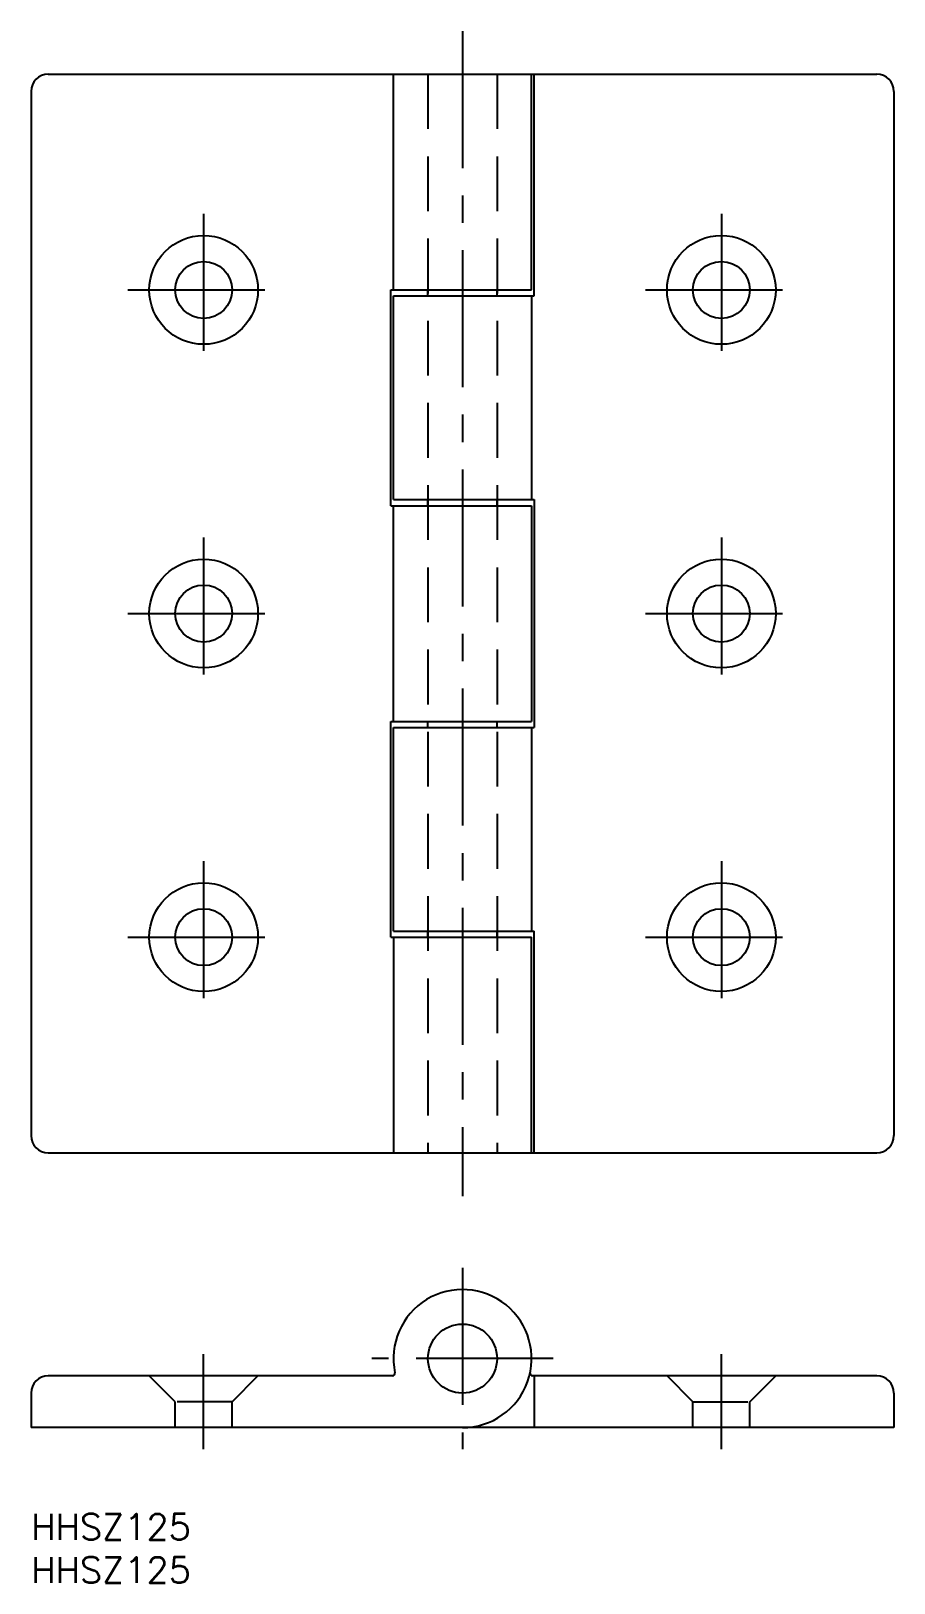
# Model space of a CAD drawing. Extents: x 0 to 100, y -8 to 172.
import ezdxf

# ---------------------------------------------------------------- set-up
doc = ezdxf.new("R2010")
doc.units = 0
doc.header["$LTSCALE"] = 0.5
doc.linetypes.add('CENTER', pattern=[50.8, 31.75, -6.35, 6.35, -6.35])
doc.linetypes.add('DASHED', pattern=[19.05, 12.7, -6.35])
for name, color, linetype in [('MSM_CENTER', 1, 'CENTER'), ('MSM_CONTINUOUS', 7, 'CONTINUOUS'), ('MSM_DASHED', 4, 'DASHED'), ('MSM_PART_NUMBER', 7, 'CONTINUOUS')]:
    doc.layers.add(name, color=color, linetype=linetype)
doc.styles.get("Standard").update_dxf_attribs({"font": 'txt.shx', "height": 3, "bigfont": 'bigfont.shx'})

# ---------------------------------------------------------------- blocks, each defined once
blk = doc.blocks.new('*U5')
at = {"layer": 'MSM_PART_NUMBER'}
blk.add_text('HHSZ125', height=3, dxfattribs=at).set_placement((0, -3))
blk = doc.blocks.new('*U6')
at = {"layer": 'MSM_PART_NUMBER'}
blk.add_text('HHSZ125', height=3, dxfattribs=at).set_placement((0, -8))

msp = doc.modelspace()

# ---------------------------------------------------------------- linework, layer by layer
at = {"layer": 'MSM_CENTER'}
for p, q in [((50, 171.83), (50, 36.83)), ((20, 150.63), (20, 133.03)), ((80, 150.63), (80, 133.03)), ((11.2, 141.83), (28.8, 141.83)), ((71.2, 141.83), (88.8, 141.83)), ((20, 113.13), (20, 95.53)), ((80, 113.13), (80, 95.53)), ((11.2, 104.33), (28.8, 104.33)), ((71.2, 104.33), (88.8, 104.33)), ((20, 75.63), (20, 58.03)), ((80, 75.63), (80, 58.03)), ((11.2, 66.83), (28.8, 66.83)), ((71.2, 66.83), (88.8, 66.83)), ((50, 28.5), (50, 7.5)), ((20, 7.5), (20, 18.5)), ((60.49, 18), (39.51, 18)), ((80, 7.5), (80, 18.5))]:
    msp.add_line(p, q, dxfattribs=at)
at = {"layer": 'MSM_CONTINUOUS'}
for p, q in [((2, 166.83), (98, 166.83)), ((42, 141.83), (42, 166.83)), ((58, 141.83), (58, 166.83)), ((58.3, 141.13), (58.3, 166.83)), ((0, 164.83), (0, 43.83)), ((100, 164.83), (100, 43.83)), ((41.7, 141.83), (58, 141.83)), ((41.7, 116.83), (41.7, 141.83)), ((42, 141.13), (58.3, 141.13)), ((42, 117.53), (42, 141.13)), ((46, 141.13), (46, 141.83)), ((54, 141.13), (54, 141.83)), ((58, 141.13), (58, 117.53)), ((42, 117.53), (58.3, 117.53)), ((46, 116.83), (46, 117.53)), ((54, 116.83), (54, 117.53)), ((58.3, 117.53), (58.3, 91.13)), ((41.7, 116.83), (42.46, 116.83)), ((42, 91.83), (42, 116.83)), ((42.5, 116.83), (58, 116.83)), ((58, 116.83), (58, 91.83)), ((41.7, 66.83), (41.7, 91.83)), ((41.7, 91.83), (58, 91.83)), ((46, 91.13), (46, 91.83)), ((54, 91.13), (54, 91.83)), ((42, 67.53), (42, 91.13)), ((42, 91.13), (58.3, 91.13)), ((58, 91.13), (58, 67.53)), ((41.7, 66.83), (58, 66.83)), ((42, 67.53), (58.3, 67.53)), ((42, 66.83), (42, 41.83)), ((46, 66.83), (46, 67.53)), ((54, 66.83), (54, 67.53)), ((58, 41.83), (58, 66.83)), ((58.3, 41.83), (58.3, 67.53)), ((2, 41.83), (98, 41.83)), ((41.88, 16), (2, 16)), ((98, 16), (58.12, 16)), ((58.3, 16), (58.3, 10)), ((0, 14), (0, 10)), ((100, 14), (100, 10)), ((100, 10), (0, 10))]:
    msp.add_line(p, q, dxfattribs=at)
for centre, radius in [((20, 141.83), 6.3), ((80, 141.83), 6.3), ((20, 141.83), 3.3), ((80, 141.83), 3.3), ((20, 104.33), 6.3), ((80, 104.33), 6.3), ((20, 104.33), 3.3), ((80, 104.33), 3.3), ((20, 66.83), 6.3), ((80, 66.83), 6.3), ((20, 66.83), 3.3), ((80, 66.83), 3.3), ((50, 18), 4)]:
    msp.add_circle(centre, radius, dxfattribs=at)
for centre, radius, start, end in [((2, 164.83), 2, 90, 180), ((98, 164.83), 2, 0, 90), ((2, 43.83), 2, 180, 270), ((98, 43.83), 2, 270, 0), ((50, 18), 8, 270, 191.8189), ((41.88, 16.3), 0.3, 270, 11.8189), ((58.12, 16.3), 0.3, 168.1811, 270), ((2, 14), 2, 90, 180), ((98, 14), 2, 0, 90)]:
    msp.add_arc(centre, radius, start, end, dxfattribs=at)
at = {"layer": 'MSM_DASHED'}
for p, q in [((46, 166.83), (46, 41.83)), ((54, 166.83), (54, 41.83)), ((16.7, 13), (13.7, 16)), ((23.3, 13), (26.3, 16)), ((76.7, 13), (73.7, 16)), ((83.3, 13), (86.3, 16)), ((23.3, 13), (16.7, 13)), ((16.7, 10), (16.7, 13)), ((23.3, 10), (23.3, 13)), ((76.7, 13), (83.3, 13)), ((76.7, 10), (76.7, 13)), ((83.3, 10), (83.3, 13))]:
    msp.add_line(p, q, dxfattribs=at)

# ---------------------------------------------------------------- block references
at = {"layer": 'MSM_CONTINUOUS'}
for name in ['*U5', '*U6']:
    msp.add_blockref(name, (0, 0), dxfattribs=at)

doc.saveas('drawing.dxf')
